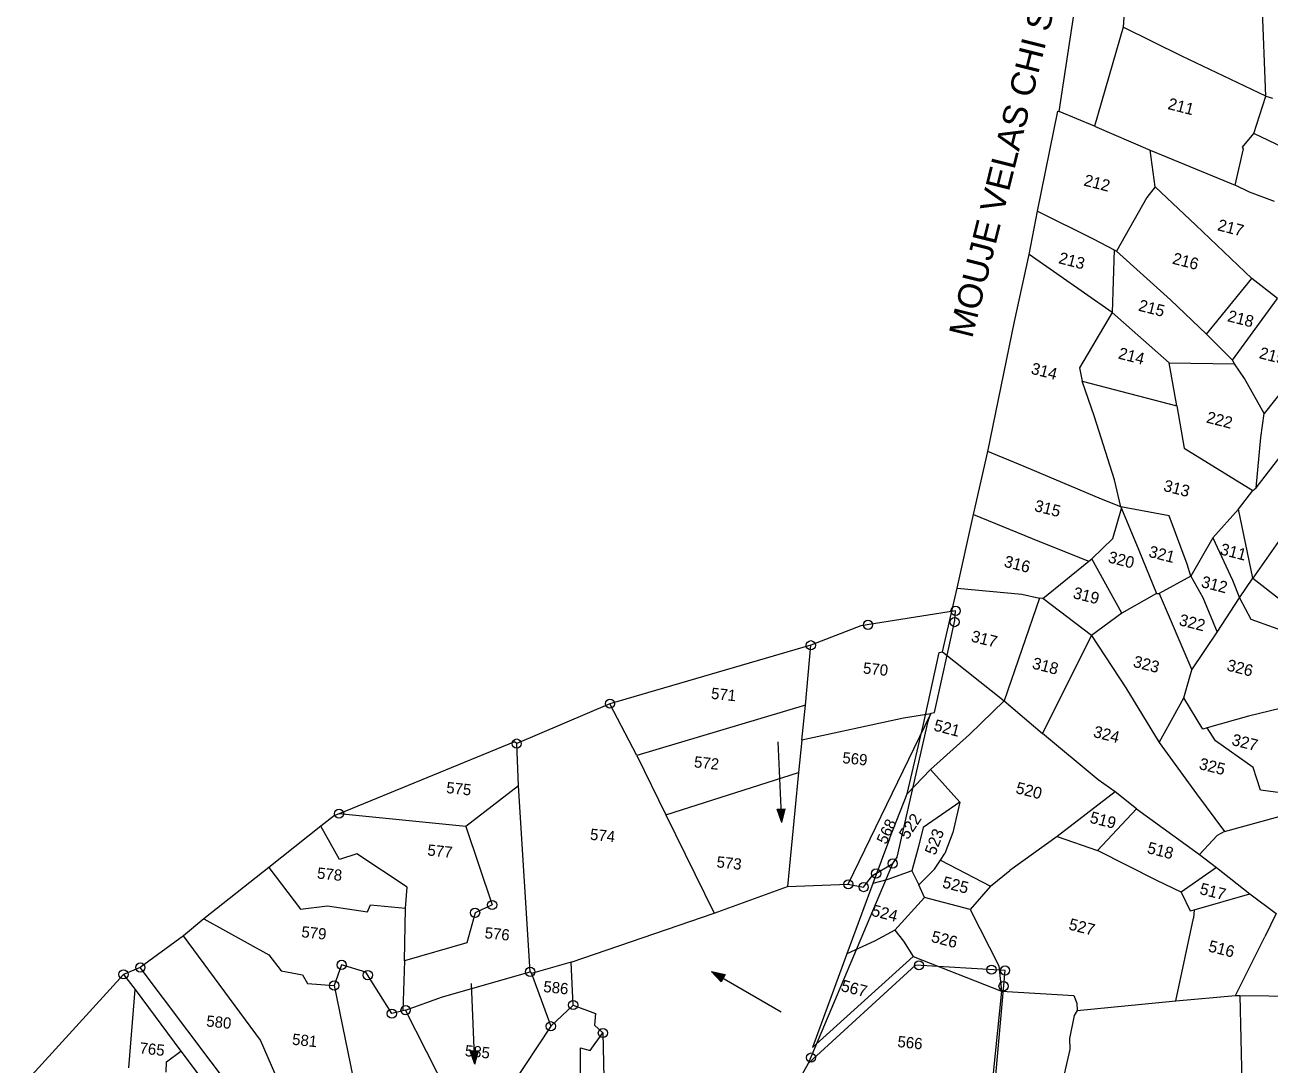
# Model space of a CAD drawing. Header units: metres. Extents: x 286922 to 289737, y 2012093 to 2016046.
# Drawn here: x 287003 to 288041, y 2013707 to 2014573 of the extents above; entities that cross this region are included whole.
import ezdxf
from ezdxf.enums import TextEntityAlignment as Align

# ---------------------------------------------------------------- set-up
doc = ezdxf.new("R2010")
doc.units = ezdxf.units.M
doc.header["$MEASUREMENT"] = 0
for name, color, linetype in [('OFF', 1, 'Continuous'), ('POLY_PARCEL', 6, 'Continuous'), ('POLY_ROAD', 30, 'Continuous'), ('TEXT_MAPOUT', 7, 'Continuous'), ('TEXT_PARCEL', 7, 'Continuous'), ('V_BOUND_LINE', 7, 'Continuous')]:
    doc.layers.add(name, color=color, linetype=linetype)
doc.styles.get("Standard").update_dxf_attribs({"font": 'arial.ttf'})
doc.styles.add('TEXT_MAP', font='', dxfattribs={"height": 2.5})
doc.styles.get('TEXT_MAP').set_extended_font_data('Kruti Dev 050')

msp = doc.modelspace()

# ---------------------------------------------------------------- hatches: boundary and pattern name
h = msp.add_hatch(color=256)
h.paths.add_polyline_path([(287633.2, 2013920), (287629.8, 2013919.8), (287633.7, 2013908.8)])
h.paths.add_polyline_path([(287633.7, 2013908.8), (287636.6, 2013920.1), (287633.2, 2013920)])
h = msp.add_hatch(color=256)
h.paths.add_polyline_path([(287584.8, 2013779.1), (287586.5, 2013782.1), (287575.1, 2013784.6)])
h.paths.add_polyline_path([(287575.1, 2013784.6), (287583.1, 2013776.1), (287584.8, 2013779.1)])
h = msp.add_hatch(color=256)
h.paths.add_polyline_path([(287377.6, 2013718.7), (287374.2, 2013718.5), (287378.1, 2013707.5)])
h.paths.add_polyline_path([(287378.1, 2013707.5), (287381, 2013718.8), (287377.6, 2013718.7)])

# ---------------------------------------------------------------- linework, layer by layer
for points in [[(287633.7, 2013908.8), (287630.8, 2013975.9)], [(287629.8, 2013919.8), (287636.6, 2013920.1)], [(287633.7, 2013908.8), (287629.8, 2013919.8)], [(287633.7, 2013908.8), (287636.6, 2013920.1)], [(287575.1, 2013784.6), (287633.3, 2013751.2)], [(287575.1, 2013784.6), (287583.1, 2013776.1)], [(287575.1, 2013784.6), (287586.5, 2013782.1)], [(287586.5, 2013782.1), (287583.1, 2013776.1)], [(287378.1, 2013707.5), (287375.2, 2013774.6)], [(287374.2, 2013718.5), (287381, 2013718.8)], [(287378.1, 2013707.5), (287374.2, 2013718.5)], [(287378.1, 2013707.5), (287381, 2013718.8)]]:
    msp.add_lwpolyline(points)
for centre in [(287777.7, 2014075.7), (287778.5, 2014085.1), (287705.5, 2014073.4), (287657.9, 2014056.4), (287490.6, 2014007.7), (287412.9, 2013974.5), (287264.9, 2013916.1), (287726.1, 2013874.6), (287712.3, 2013866.3), (287689.1, 2013857.3), (287701.9, 2013855), (287392.4, 2013840.1), (287378.2, 2013833.6), (287099.3, 2013788), (287267, 2013790.2), (287748, 2013789.8), (287808.4, 2013786.2), (287819.7, 2013785.5), (287085.3, 2013782.3), (287288.8, 2013781.7), (287424.1, 2013784.4), (287260.8, 2013773), (287818.5, 2013772.5), (287459.9, 2013756.8), (287308.9, 2013749.6), (287320.3, 2013752.5), (287441.3, 2013739.1), (287484.7, 2013733.5), (287658.1, 2013713)]:
    msp.add_circle(centre, 3.83)
at = {"layer": 'OFF'}
msp.add_line((287474.1, 2013718.9), (287484.7, 2013733.5), dxfattribs=at)
at = {"layer": 'POLY_PARCEL'}
for p, q in [((287923.1, 2014644.9), (287918, 2014571.1)), ((288037, 2014513.6), (288033.9, 2014591.9)), ((287918, 2014571.1), (287894.3, 2014488.6)), ((287966.9, 2014547), (287918, 2014571.1)), ((288037, 2014513.6), (287966.9, 2014547)), ((288027, 2014482.7), (288037, 2014513.6)), ((288037, 2014513.6), (288042.5, 2014512.1)), ((287894.3, 2014488.6), (287864.9, 2014500.9)), ((287894.3, 2014488.6), (287940.6, 2014468.8)), ((288017.4, 2014471.3), (288027, 2014482.7)), ((288067.4, 2014463.2), (288027, 2014482.7)), ((287940.6, 2014468.8), (288011.3, 2014439.6)), ((287944.8, 2014438.1), (287940.6, 2014468.8)), ((288011.3, 2014439.6), (288018.3, 2014469.7)), ((288018.3, 2014469.7), (288017.4, 2014471.3)), ((287944.8, 2014438.1), (287937.8, 2014429.4)), ((287978.7, 2014406.3), (287944.8, 2014438.1)), ((288023.4, 2014433.7), (288011.3, 2014439.6)), ((288044.1, 2014426), (288023.4, 2014433.7)), ((287937.8, 2014429.4), (287912.5, 2014384.6)), ((287846.8, 2014417.8), (287893, 2014395)), ((288025.3, 2014361.9), (287978.7, 2014406.3)), ((287893, 2014395), (287910.6, 2014385.7)), ((287908.9, 2014333.6), (287839.7, 2014381.7)), ((287910.6, 2014385.7), (287908.9, 2014333.6)), ((287910.6, 2014385.7), (287912.5, 2014384.6)), ((287912.5, 2014384.6), (287957.6, 2014344)), ((287987.6, 2014315.6), (288025.3, 2014361.9)), ((288046.8, 2014345.1), (288025.3, 2014361.9)), ((287957.6, 2014344), (287987.6, 2014315.6)), ((288009.1, 2014293.9), (288046.8, 2014345.1)), ((287908.9, 2014333.6), (287881.7, 2014287.4)), ((287908.9, 2014333.6), (287956.4, 2014291.5)), ((287987.6, 2014315.6), (288009.1, 2014293.9)), ((288085.5, 2014312.4), (288035.5, 2014249.3)), ((287881.7, 2014287.4), (287884, 2014276.4)), ((287962.8, 2014255.9), (287956.4, 2014291.5)), ((287956.4, 2014291.5), (288010.9, 2014290.9)), ((288010.9, 2014290.9), (288009.1, 2014293.9)), ((288019.1, 2014278.5), (288010.9, 2014290.9)), ((287884, 2014276.4), (287962.8, 2014255.9)), ((287894.3, 2014246.5), (287884, 2014276.4)), ((288035.5, 2014249.3), (288019.1, 2014278.5)), ((288029, 2014187.5), (288089.2, 2014265.9)), ((287962.8, 2014255.9), (287968.9, 2014220.4)), ((287910.8, 2014194.1), (287894.3, 2014246.5)), ((288032.7, 2014229.5), (288035.5, 2014249.3)), ((288029, 2014187.5), (288032.7, 2014229.5)), ((287835.6, 2014205.3), (287805.5, 2014217.8)), ((287968.9, 2014220.4), (288026.2, 2014185.4)), ((287900.1, 2014178), (287835.6, 2014205.3)), ((287916.2, 2014171.8), (287910.8, 2014194.1)), ((288014.3, 2014169.7), (288026.2, 2014185.4)), ((288026.2, 2014185.4), (288029, 2014187.5)), ((287916.2, 2014171.8), (287900.1, 2014178)), ((287793.4, 2014165.4), (287848.3, 2014142.8)), ((287909.6, 2014145.3), (287916.8, 2014170.3)), ((287916.2, 2014171.8), (287916.8, 2014170.3)), ((287956.3, 2014164.1), (287916.2, 2014171.8)), ((287916.8, 2014170.3), (287931.2, 2014135.5)), ((287971.5, 2014123.9), (287956.3, 2014164.1)), ((288014.3, 2014169.7), (287992.7, 2014146)), ((288026.2, 2014112.2), (288014.3, 2014169.7)), ((287848.3, 2014142.8), (287889.6, 2014126.5)), ((287892, 2014128.4), (287909.6, 2014145.3)), ((287992.7, 2014146), (287974.6, 2014114)), ((287992.7, 2014146), (288009.1, 2014110.7)), ((288047.5, 2014142.7), (288026.2, 2014112.2)), ((287931.2, 2014135.5), (287946, 2014099.6)), ((287851.3, 2014095.2), (287889.6, 2014126.5)), ((287889.6, 2014126.5), (287892, 2014128.4)), ((287917, 2014083.1), (287892, 2014128.4)), ((287974.6, 2014114), (287971.5, 2014123.9)), ((287974.6, 2014114), (287948, 2014099.5)), ((287974.6, 2014114), (287984.5, 2014096.1)), ((288009.1, 2014110.7), (288015.1, 2014095.9)), ((288015.1, 2014095.9), (288026.2, 2014112.2)), ((288026.2, 2014112.2), (288049.9, 2014093.7)), ((287779.7, 2014104), (287833.6, 2014098.9)), ((287848.3, 2014095.5), (287819, 2014010)), ((287833.6, 2014098.9), (287848.3, 2014095.5)), ((287851.3, 2014095.2), (287848.3, 2014095.5)), ((287891.7, 2014064.6), (287851.3, 2014095.2)), ((287946, 2014099.6), (287917, 2014083.1)), ((287946, 2014099.6), (287948, 2014099.5)), ((287948, 2014099.5), (287975.3, 2014035.8)), ((287984.5, 2014096.1), (287996.4, 2014067.3)), ((287996.4, 2014067.3), (288015.1, 2014095.9)), ((288015.1, 2014095.9), (288024.4, 2014078)), ((287917, 2014083.1), (287891.7, 2014064.6)), ((288024.4, 2014078), (288061.7, 2014064.8)), ((287875.4, 2014031.5), (287891.7, 2014064.6)), ((287891.7, 2014064.6), (287920.2, 2014020.9)), ((287975.3, 2014035.8), (287996.4, 2014067.3)), ((287653.5, 2014006.6), (287657.9, 2014056.4)), ((287767.5, 2014050.9), (287819, 2014010)), ((287850.8, 2013983), (287875.4, 2014031.5)), ((287968.7, 2014012.5), (287975.3, 2014035.8)), ((287920.2, 2014020.9), (287948, 2013975.5)), ((287513, 2013964.5), (287490.6, 2014007.7)), ((287653.5, 2014006.6), (287513, 2013964.5)), ((287650.4, 2013977.3), (287653.5, 2014006.6)), ((287819, 2014010), (287790.2, 2013982)), ((287819, 2014010), (287850.8, 2013983)), ((287948, 2013975.5), (287968.7, 2014012.5)), ((287984.6, 2013986.5), (287968.7, 2014012.5)), ((287689.1, 2013857.3), (287757.8, 2013999.4)), ((287757.8, 2013999.4), (287735, 2013995.8)), ((287757.8, 2013999.4), (287758, 2013999.8)), ((288022.4, 2013997.4), (287988, 2013987.5)), ((288048.8, 2014003.7), (288022.4, 2013997.4)), ((287735, 2013995.8), (287650.4, 2013977.3)), ((287988, 2013987.5), (287984.6, 2013986.5)), ((287995, 2013976.8), (287988, 2013987.5)), ((287650.4, 2013977.3), (287647.6, 2013950.5)), ((287790.2, 2013982), (287757.7, 2013952.8)), ((287897.3, 2013944.2), (287850.8, 2013983)), ((287948, 2013975.5), (287979.3, 2013932.6)), ((288026.3, 2013954.6), (287995, 2013976.8)), ((287414.3, 2013939.4), (287412.9, 2013974.5)), ((287513, 2013964.5), (287537.1, 2013915.2)), ((288032.4, 2013935.7), (288026.3, 2013954.6)), ((287537.1, 2013915.2), (287647.6, 2013950.5)), ((287647.6, 2013950.5), (287638.5, 2013855.5)), ((287757.7, 2013952.8), (287738.1, 2013932.8)), ((287757.7, 2013952.8), (287782.1, 2013925.7)), ((287911.5, 2013934.2), (287897.3, 2013944.2)), ((287414.3, 2013939.4), (287370.6, 2013905.4)), ((287424.1, 2013784.4), (287414.3, 2013939.4)), ((287911.5, 2013934.2), (287863.2, 2013897)), ((287929.3, 2013920.3), (287911.5, 2013934.2)), ((288047.3, 2013933.8), (288032.4, 2013935.7)), ((287782.1, 2013925.7), (287751.5, 2013904.7)), ((287782.1, 2013925.7), (287776.1, 2013900.4)), ((287979.3, 2013932.6), (288002.4, 2013901.3)), ((287370.6, 2013905.4), (287264.9, 2013916.1)), ((287537.1, 2013915.2), (287577.5, 2013833.2)), ((287896.7, 2013885.6), (287929.3, 2013920.3)), ((287929.3, 2013920.3), (287981.8, 2013882.1)), ((288002.4, 2013901.3), (288048, 2013913.9)), ((287265.3, 2013878), (287249.7, 2013905.8)), ((287370.6, 2013905.4), (287392.4, 2013840.1)), ((287751.5, 2013904.7), (287747.7, 2013888.8)), ((287776.1, 2013900.4), (287769.6, 2013883)), ((287863.2, 2013897), (287823.6, 2013868.9)), ((287863.2, 2013897), (287896.7, 2013885.6)), ((287996.5, 2013898), (287981.8, 2013882.1)), ((288002.4, 2013901.3), (287996.5, 2013898)), ((287279.6, 2013882.6), (287265.3, 2013878)), ((287321.6, 2013855), (287279.6, 2013882.6)), ((287747.7, 2013888.8), (287742, 2013868.4)), ((287765.9, 2013877.5), (287769.6, 2013883)), ((287946.3, 2013860.4), (287896.7, 2013885.6)), ((287981.8, 2013882.1), (287996, 2013871.2)), ((287709.4, 2013864.6), (287726.1, 2013874.6)), ((287760.9, 2013870), (287765.9, 2013877.5)), ((287765.9, 2013877.5), (287807.6, 2013855.8)), ((287206.3, 2013871.2), (287232.7, 2013836.5)), ((287701.9, 2013855), (287709.4, 2013864.6)), ((287742, 2013868.4), (287721.2, 2013861.1)), ((287742, 2013868.4), (287748, 2013856.8)), ((287748, 2013856.8), (287760.9, 2013870)), ((287807.6, 2013855.8), (287823.6, 2013868.9)), ((287996, 2013871.2), (287966.4, 2013850.9)), ((287996, 2013871.2), (288023.7, 2013849.3)), ((287320.2, 2013837.4), (287321.6, 2013855)), ((287577.5, 2013833.2), (287638.5, 2013855.5)), ((287638.5, 2013855.5), (287689.1, 2013857.3)), ((287689.1, 2013857.3), (287701.9, 2013855)), ((287721.2, 2013861.1), (287709.7, 2013858)), ((287752.5, 2013846.4), (287748, 2013856.8)), ((287807.6, 2013855.8), (287790.7, 2013836.3)), ((287966.4, 2013850.9), (287946.3, 2013860.4)), ((287966.4, 2013850.9), (287974, 2013835.1)), ((287752.5, 2013846.4), (287727.9, 2013819.2)), ((287790.7, 2013836.3), (287752.5, 2013846.4)), ((287977.3, 2013836.1), (288023.7, 2013849.3)), ((288023.7, 2013849.3), (288045.5, 2013833.1)), ((287232.7, 2013836.5), (287255.2, 2013839.5)), ((287255.2, 2013839.5), (287288.7, 2013834.5)), ((287288.7, 2013834.5), (287291.1, 2013840.2)), ((287291.1, 2013840.2), (287320.2, 2013837.4)), ((287319.4, 2013793.5), (287320.2, 2013837.4)), ((287378.2, 2013833.6), (287371.4, 2013808.7)), ((287392.4, 2013840.1), (287378.2, 2013833.6)), ((287458.2, 2013792.6), (287577.5, 2013833.2)), ((287790.7, 2013836.3), (287814.4, 2013789.5)), ((287974, 2013835.1), (287977.3, 2013836.1)), ((287977.3, 2013836.1), (287976.6, 2013829.1)), ((288045.5, 2013833.1), (288036.1, 2013813.7)), ((287152.3, 2013828.6), (287206.4, 2013798.5)), ((287962, 2013760.3), (287976.6, 2013829.1)), ((287199.3, 2013727.4), (287135.2, 2013814.3)), ((287711, 2013809.9), (287688, 2013799.3)), ((287727.9, 2013819.2), (287711, 2013809.9)), ((287727.9, 2013819.2), (287735.1, 2013810.1)), ((287735.1, 2013810.1), (287743.1, 2013797.2)), ((288011.6, 2013764.8), (288036.1, 2013813.7)), ((287371.4, 2013808.7), (287319.4, 2013793.5)), ((287206.4, 2013798.5), (287216.7, 2013785.3)), ((287267, 2013790.2), (287260.8, 2013773)), ((287287.2, 2013784.2), (287267, 2013790.2)), ((287319.4, 2013793.5), (287318, 2013751.9)), ((287458.2, 2013792.6), (287425.2, 2013783.1)), ((287459.9, 2013756.8), (287458.2, 2013792.6)), ((287814.4, 2013789.5), (287816.7, 2013768.4)), ((287216.7, 2013785.3), (287234.4, 2013781.8)), ((287234.4, 2013781.8), (287238.7, 2013774.8)), ((287308.9, 2013749.6), (287287.2, 2013784.2)), ((287351, 2013763.6), (287424.1, 2013784.4)), ((287424.1, 2013784.4), (287425.2, 2013783.1)), ((287425.2, 2013783.1), (287441.3, 2013739.1)), ((287089.8, 2013704.4), (287094.9, 2013769.7)), ((287238.7, 2013774.8), (287260.8, 2013773)), ((287260.8, 2013773), (287287.4, 2013643.7)), ((287816.7, 2013768.4), (287876.9, 2013764.6)), ((287320.3, 2013752.5), (287351, 2013763.6)), ((287876.9, 2013764.6), (287879.4, 2013758.3)), ((287879.4, 2013758.3), (287879.8, 2013752.2)), ((287879.8, 2013752.2), (287962, 2013760.3)), ((287962, 2013760.3), (288011.6, 2013764.8)), ((288011.6, 2013764.8), (288015.2, 2013764.7)), ((288015.2, 2013764.7), (288016.9, 2013692.5)), ((288015.2, 2013764.7), (288135.9, 2013763.4)), ((287318, 2013751.9), (287308.9, 2013749.6)), ((287320.3, 2013752.5), (287318, 2013751.9)), ((287357.4, 2013679.4), (287320.3, 2013752.5)), ((287441.3, 2013739.1), (287459.9, 2013756.8)), ((287459.9, 2013756.8), (287478.4, 2013749.7)), ((287478.4, 2013749.7), (287477.8, 2013739.9)), ((287877.4, 2013748), (287873.5, 2013728.8)), ((287879.8, 2013752.2), (287877.4, 2013748)), ((287441.3, 2013739.1), (287408.2, 2013689.2)), ((287477.8, 2013739.9), (287484.7, 2013733.5)), ((287214.9, 2013691.8), (287199.3, 2013727.4)), ((287484.7, 2013733.5), (287486.3, 2013651.9)), ((287873.5, 2013728.8), (287873.6, 2013719.8)), ((287121.2, 2013709.4), (287133.1, 2013718.4)), ((287466, 2013691.6), (287465.9, 2013721.2)), ((287465.9, 2013721.2), (287474.1, 2013718.9)), ((287873.6, 2013719.8), (287865.7, 2013684.9)), ((287120.9, 2013701), (287121.2, 2013709.4)), ((287617.3, 2013640), (287656.1, 2013708.3))]:
    msp.add_line(p, q, dxfattribs=at)
at = {"layer": 'POLY_ROAD'}
for p, q in [((287085.3, 2013782.3), (287094.9, 2013769.7)), ((287195.5, 2013660.3), (287099.3, 2013788)), ((287094.9, 2013769.7), (287133.1, 2013718.4)), ((287133.1, 2013718.4), (287183.4, 2013651.9))]:
    msp.add_line(p, q, dxfattribs=at)
at = {"layer": 'V_BOUND_LINE'}
for p, q in [((287864.9, 2014500.9), (287879.3, 2014596.5)), ((287846.8, 2014417.8), (287863.7, 2014501.2)), ((287863.7, 2014501.2), (287864.9, 2014500.9)), ((287839.7, 2014381.7), (287846.8, 2014417.8)), ((287827.7, 2014326.1), (287839.7, 2014381.7)), ((287805.5, 2014217.8), (287827.7, 2014326.1)), ((287793.4, 2014165.4), (287805.5, 2014217.8)), ((287779.7, 2014104), (287793.4, 2014165.4)), ((287767.5, 2014050.9), (287779.7, 2014104)), ((287778.5, 2014085.1), (287699.5, 2014072.5)), ((287777.9, 2014076.9), (287778.5, 2014085.1)), ((287699.5, 2014072.5), (287657.9, 2014056.4)), ((287760.8, 2014000.3), (287777.9, 2014076.9)), ((287657.9, 2014056.4), (287490.6, 2014007.7)), ((287751.7, 2013990.7), (287764.7, 2014050.5)), ((287764.7, 2014050.5), (287767.5, 2014050.9)), ((287490.6, 2014007.7), (287412.9, 2013974.5)), ((287755.6, 2013993.2), (287758, 2013999.8)), ((287758, 2013999.8), (287760.8, 2014000.3)), ((287729.7, 2013879.8), (287755.6, 2013993.2)), ((287738.1, 2013932.8), (287751.7, 2013990.7)), ((287411.1, 2013976), (287264.9, 2013916.1)), ((287412.9, 2013974.5), (287411.1, 2013976)), ((287723.4, 2013895.3), (287738.1, 2013932.8)), ((287261, 2013914.5), (287249.7, 2013905.8)), ((287264.9, 2013916.1), (287261, 2013914.5)), ((287249.7, 2013905.8), (287206.3, 2013871.2)), ((287723.4, 2013895.3), (287709.7, 2013858)), ((287656.1, 2013708.3), (287726.1, 2013874.6)), ((287726.1, 2013874.6), (287729.7, 2013879.8)), ((287206.3, 2013871.2), (287152.3, 2013828.6)), ((287709.7, 2013858), (287688, 2013799.3)), ((287152.3, 2013828.6), (287135.2, 2013814.3)), ((287135.2, 2013814.3), (287099.3, 2013788)), ((287688, 2013799.3), (287659.3, 2013721.4)), ((287745.2, 2013790), (287656.1, 2013708.3)), ((287659.3, 2013721.4), (287743.1, 2013797.2)), ((287743.1, 2013797.2), (287816.7, 2013768.4)), ((287819.7, 2013785.5), (287745.2, 2013790)), ((287085.3, 2013782.3), (287003.2, 2013692.1)), ((287099.3, 2013788), (287085.3, 2013782.3)), ((287810.8, 2013686), (287819.7, 2013785.5)), ((287816.7, 2013768.4), (287807.7, 2013680.7))]:
    msp.add_line(p, q, dxfattribs=at)

# ---------------------------------------------------------------- texts
at = {"layer": 'TEXT_MAPOUT'}
msp.add_text('MOUJE VELAS CHI SHIV', height=20.293, rotation=75.9732, dxfattribs=at).set_placement((287792.3, 2014311.3))
at = {"layer": 'TEXT_PARCEL', "style": 'TEXT_MAP'}
for s, rotation, p in [('211', 345.655, (287966.4, 2014505.2)), ('212', 345.655, (287896.4, 2014441.5)), ('217', 345.655, (288007.8, 2014404.2)), ('213', 345.655, (287875.4, 2014376.7)), ('216', 345.655, (287970.2, 2014376.3)), ('215', 345.655, (287941.9, 2014337.2)), ('218', 345.655, (288016.1, 2014328.4)), ('214', 345.655, (287925.1, 2014297.4)), ('219', 345.655, (288042.5, 2014297.6)), ('314', 345.655, (287852.4, 2014284.7)), ('222', 345.655, (287998.5, 2014244.1)), ('313', 345.655, (287962.8, 2014187.1)), ('315', 345.655, (287855.2, 2014170.4)), ('316', 345.655, (287829.9, 2014124)), ('320', 345.655, (287916.6, 2014127.6)), ('321', 345.655, (287950.4, 2014132.2)), ('311', 345.655, (288010, 2014134.2)), ('312', 345.655, (287994.2, 2014107)), ('319', 345.655, (287887.4, 2014097.8)), ('322', 345.655, (287975.7, 2014075.3)), ('317', 345.655, (287802.5, 2014061.7)), ('318', 345.655, (287853.4, 2014039.2)), ('323', 345.655, (287937.5, 2014040.6)), ('326', 345.655, (288015.5, 2014037.6)), ('521', 345.655, (287771.4, 2013987.5)), ('324', 345.655, (287904.3, 2013982.2)), ('327', 345.655, (288019.6, 2013975.5)), ('325', 345.655, (287992.4, 2013955.5)), ('520', 345.655, (287839.7, 2013935.4)), ('522', 56.7244, (287740.6, 2013905.7)), ('519', 345.655, (287901.4, 2013910.8)), ('523', 69.7002, (287760.8, 2013892.8)), ('518', 345.655, (287949.2, 2013885.5)), ('525', 345.655, (287778.6, 2013856.8)), ('517', 345.655, (287992.9, 2013851.3)), ('524', 345.655, (287719.5, 2013833.3)), ('527', 345.655, (287883.8, 2013821.8)), ('526', 345.655, (287769.3, 2013811.5)), ('516', 345.655, (288000.1, 2013803.6)), ('567', 345.655, (287694.1, 2013770.6))]:
    msp.add_text(s, height=9.74, rotation=rotation, dxfattribs=at).set_placement(p, align=Align.MIDDLE)
for s, rotation, p in [('570', 354.0267, (287711.4, 2014031.9)), ('571', 354.0267, (287584.8, 2014010.8)), ('569', 354.0267, (287694.2, 2013957.2)), ('572', 354.0267, (287570.6, 2013953.7)), ('575', 354.0267, (287364.2, 2013932.3)), ('574', 354.0267, (287484, 2013893.4)), ('568', 64.7249, (287725.1, 2013899.4)), ('577', 354.0267, (287348.5, 2013880.3)), ('573', 354.0267, (287589.4, 2013870.4)), ('578', 354.0267, (287256.6, 2013861.1)), ('579', 354.0267, (287243.5, 2013812.2)), ('576', 354.0267, (287396.2, 2013811.4)), ('586', 354.0267, (287445.1, 2013766.6)), ('580', 354.0267, (287164.3, 2013737.9)), ('581', 354.0267, (287235.8, 2013722.7)), ('566', 354.0267, (287740.1, 2013720.8)), ('765', 354.0267, (287108.7, 2013715.4)), ('585', 354.0267, (287379.7, 2013713.2))]:
    msp.add_text(s, height=9.33, rotation=rotation, dxfattribs=at).set_placement(p, align=Align.CENTER)

doc.saveas('drawing.dxf')
